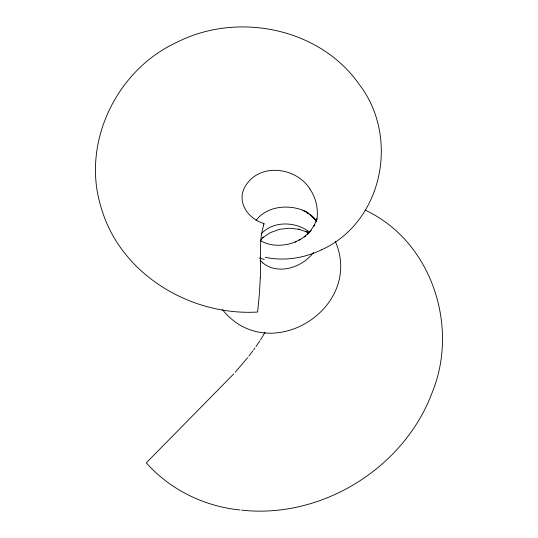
<?xml version="1.0" encoding="UTF-8"?>
<svg xmlns="http://www.w3.org/2000/svg" width="538" height="538" viewBox="0 0 538 538"><rect width="100%" height="100%" fill="white"/><g stroke="black" fill="none" stroke-linecap="round" stroke-linejoin="round"><path stroke-width="0.81" d="M264.044 223.566C246.902 218.569 234.393 199.416 247.554 182.92C263.102 162.711 297.111 168.347 309.848 188.905M260.291 277.944C261.461 260.943 258.462 243.23 263.284 226.585M260.284 278.065L259.424 293.607L257.621 312.033C190.122 316.115 119.651 273.681 100.989 206.928C81.157 143.095 116.47 70.075 176.592 42.441C237.231 11.372 319.868 27.747 359.377 84.634C399.566 136.955 383.056 221.743 321.65 249.766M264.03 223.774L263.822 224.749M316.875 219.76C318.543 209.094 315.981 197.849 309.875 188.952M316.62 221.286L316.492 221.905M263.627 225.435L263.788 224.864M263.58 225.59L263.459 225.994M316.889 218.489L313.977 226.108L314.784 224.42L309.935 231.69L311.065 230.311L307.259 234.366L308.503 233.216L304.111 236.922L305.429 236.061L299.37 240.049L300.453 239.343L295.207 241.959L296.236 241.562C284.965 246.263 271.273 247.043 260.5 240.641M265.12 332.215L260.54 339.774M259.894 340.783L255.994 346.559M254.938 348.052L253.707 349.767M252.994 350.729L248.886 356.143M256.061 220.345C266.895 206.121 287.944 204.205 303.661 210.533M247.648 357.696L235.267 372.209M313.526 252.483C302.363 267.319 278.671 275.463 262.934 263.028M260.695 240.264L263.351 237.11L262.867 237.655L270.224 232.645L279.821 229.242L289.565 228.226L299.888 229.37L298.671 229.208L308.24 232.382L305.537 231.253L308.92 233.203M261.239 233.835C273.647 220.378 295.987 221.548 309.787 232.201M233.748 373.883L146.302 462.855C170.176 489.809 204.279 506.359 239.975 509.963M321.569 249.807C304.252 258.112 284.192 261.407 265.301 257.258M241.663 510.145C321.973 519.042 404.408 467.838 432.35 392.088C459.25 325.867 431.288 240.903 365.114 210.116M304.01 210.667L304.71 210.95M305.234 211.165L305.927 211.468M306.445 211.696L306.963 211.938M307.655 212.261L307.998 212.429M302.833 210.365L308.94 213.761L307.487 212.826L313.015 217.016L311.529 215.799M262.813 262.927L260.15 260.237M316.378 220.661L310.197 214.454L314.905 219.181L313.62 217.594L316.6 221.562M222.476 309.693C268.919 367.595 364.441 308.462 335.268 241.199M264.252 259.45A82.516 67.156 -34.3 0 1 259.148 257.91"/></g></svg>
